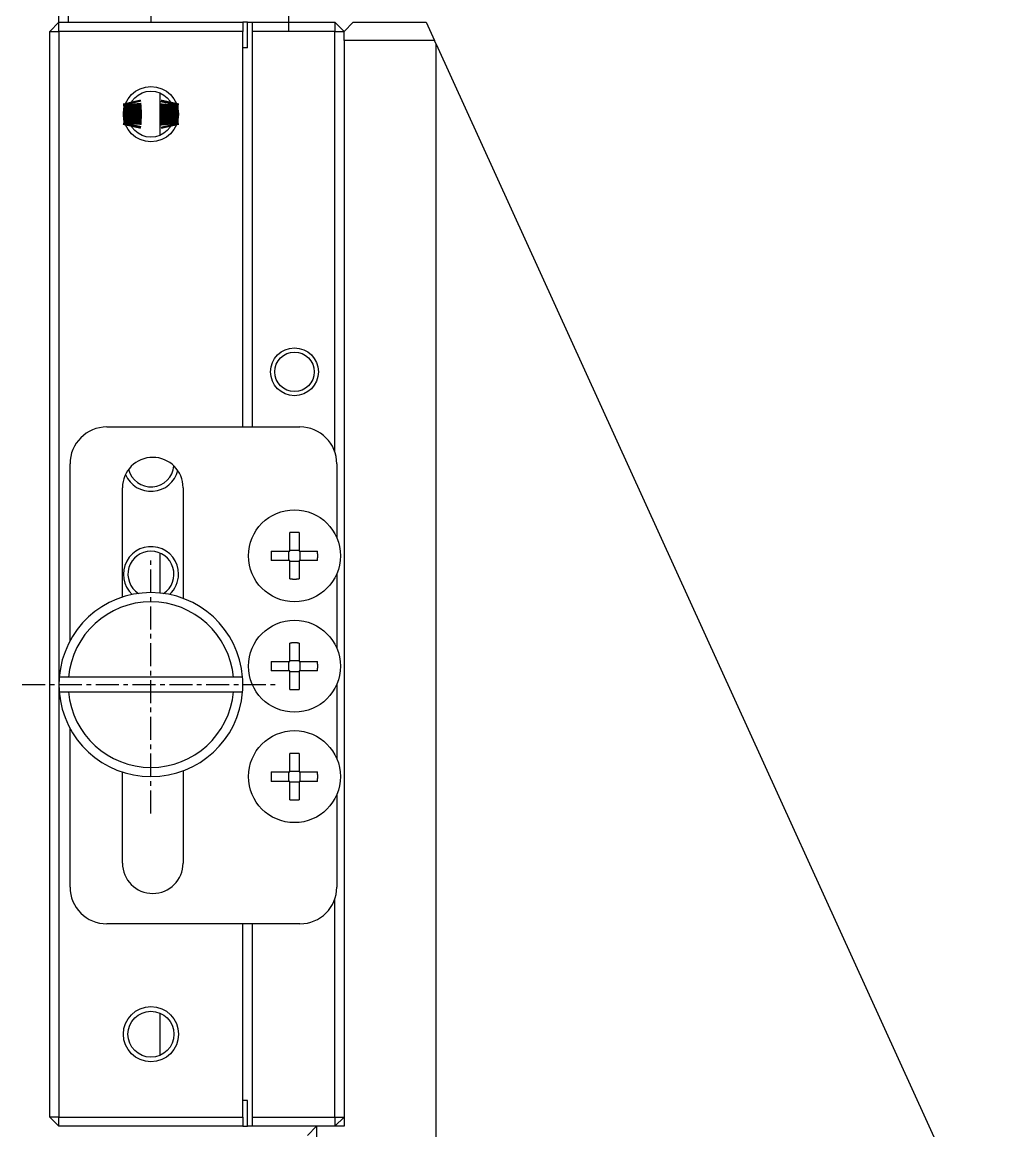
# Model space of a CAD drawing. Extents: x 68 to 383, y 36 to 377.
# Drawn here: x 238.6 to 291.1, y 98.3 to 158.5 of the extents above; entities that cross this region are included whole.
import ezdxf

# ---------------------------------------------------------------- set-up
doc = ezdxf.new("R2010")
doc.units = 0
doc.linetypes.add('CENTER', pattern=[2, 1.25, -0.25, 0.25, -0.25])
doc.layers.get('0').update_dxf_attribs({"linetype": 'CONTINUOUS'})

msp = doc.modelspace()

# ---------------------------------------------------------------- linework, layer by layer
at = {"color": 1, "linetype": 'CENTER'}
for p, q in [((253.065, 158.037), (253.065, 220.167)), ((245.565, 115.537), (245.565, 129.537)), ((238.565, 122.537), (252.565, 122.537))]:
    msp.add_line(p, q, dxfattribs=at)
at = {"color": 7, "linetype": 'CONTINUOUS'}
for p, q in [((240.565, 158.537), (240.565, 176.037)), ((241.065, 176.037), (241.065, 158.537)), ((245.565, 173.037), (245.565, 158.537)), ((240.065, 158.037), (240.565, 158.537)), ((240.565, 158.537), (250.565, 158.537)), ((240.565, 158.037), (240.565, 158.537)), ((250.815, 158.537), (250.565, 158.537)), ((250.565, 158.537), (250.565, 158.037)), ((250.815, 157.137), (250.815, 158.537)), ((250.815, 158.537), (251.065, 158.537)), ((251.065, 158.537), (255.565, 158.537)), ((251.065, 158.537), (251.065, 158.037)), ((255.565, 158.537), (256.065, 158.037)), ((255.565, 158.537), (255.565, 158.037)), ((256.565, 158.537), (256.065, 158.037)), ((256.565, 158.537), (260.518, 158.537)), ((260.518, 158.537), (260.974, 157.537)), ((240.065, 99.037), (240.065, 158.037)), ((240.065, 158.037), (240.565, 158.037)), ((250.565, 158.037), (240.565, 158.037)), ((240.565, 158.037), (240.565, 122.537)), ((250.565, 136.537), (250.565, 158.037)), ((251.065, 158.037), (251.065, 136.537)), ((255.565, 158.037), (251.065, 158.037)), ((255.565, 135.161), (255.565, 158.037)), ((255.565, 158.037), (256.065, 158.037)), ((256.065, 157.537), (256.065, 158.037)), ((256.065, 157.537), (256.065, 98.537)), ((260.974, 157.537), (256.065, 157.537)), ((261.065, 157.337), (260.974, 157.537)), ((261.065, 157.337), (291.052, 91.537)), ((261.065, 155.537), (261.065, 157.337)), ((250.815, 157.137), (250.565, 157.137)), ((261.065, 155.187), (261.065, 155.537)), ((261.065, 151.887), (261.065, 155.187)), ((246.065, 152.391), (246.065, 154.682)), ((261.065, 151.537), (261.065, 151.887)), ((261.065, 105.537), (261.065, 151.537)), ((243.165, 136.537), (253.665, 136.537)), ((241.165, 124.912), (241.165, 134.537)), ((255.665, 134.537), (255.665, 130.517)), ((244.015, 127.291), (244.015, 133.237)), ((247.315, 133.237), (247.315, 127.221)), ((253.105, 129.797), (253.105, 130.795)), ((253.625, 130.795), (253.625, 129.797)), ((246.065, 127.51), (246.065, 129.682)), ((252.107, 129.797), (253.105, 129.797)), ((253.064, 129.277), (253.064, 129.797)), ((253.105, 129.838), (253.625, 129.838)), ((253.625, 129.797), (254.624, 129.797)), ((253.666, 129.797), (253.666, 129.277)), ((253.105, 129.277), (252.107, 129.277)), ((253.105, 128.278), (253.105, 129.277)), ((253.625, 129.235), (253.105, 129.235)), ((254.624, 129.277), (253.625, 129.277)), ((253.625, 129.277), (253.625, 128.278)), ((255.665, 128.557), (255.665, 124.517)), ((253.105, 123.797), (253.105, 124.795)), ((253.625, 124.795), (253.625, 123.797)), ((252.107, 123.797), (253.105, 123.797)), ((253.064, 123.277), (253.064, 123.797)), ((253.105, 123.838), (253.625, 123.838)), ((253.625, 123.797), (254.624, 123.797)), ((253.666, 123.797), (253.666, 123.277)), ((241.083, 122.937), (240.581, 122.937)), ((250.047, 122.937), (241.083, 122.937)), ((250.549, 122.937), (250.047, 122.937)), ((253.105, 123.277), (252.107, 123.277)), ((253.105, 122.278), (253.105, 123.277)), ((253.625, 123.235), (253.105, 123.235)), ((254.624, 123.277), (253.625, 123.277)), ((253.625, 123.277), (253.625, 122.278)), ((240.565, 122.537), (240.565, 99.037)), ((255.665, 122.557), (255.665, 118.517)), ((240.581, 122.137), (241.083, 122.137)), ((241.083, 122.137), (250.047, 122.137)), ((250.047, 122.137), (250.549, 122.137)), ((241.165, 111.537), (241.165, 120.162)), ((253.105, 117.797), (253.105, 118.795)), ((253.625, 118.795), (253.625, 117.797)), ((244.015, 112.837), (244.015, 117.783)), ((247.315, 117.853), (247.315, 112.837)), ((252.107, 117.797), (253.105, 117.797)), ((253.064, 117.277), (253.064, 117.797)), ((253.105, 117.838), (253.625, 117.838)), ((253.625, 117.797), (254.624, 117.797)), ((253.666, 117.797), (253.666, 117.277)), ((253.105, 117.277), (252.107, 117.277)), ((253.105, 116.278), (253.105, 117.277)), ((253.625, 117.235), (253.105, 117.235)), ((254.624, 117.277), (253.625, 117.277)), ((253.625, 117.277), (253.625, 116.278)), ((255.665, 116.557), (255.665, 111.537)), ((255.565, 99.037), (255.565, 110.912)), ((253.665, 109.537), (243.165, 109.537)), ((250.565, 99.037), (250.565, 109.537)), ((251.065, 109.537), (251.065, 99.037)), ((261.065, 105.187), (261.065, 105.537)), ((261.065, 101.887), (261.065, 105.187)), ((246.065, 102.391), (246.065, 104.682)), ((261.065, 101.537), (261.065, 101.887)), ((261.065, 81.537), (261.065, 101.537)), ((250.815, 99.937), (250.565, 99.937)), ((250.815, 98.537), (250.815, 99.937)), ((240.565, 99.037), (240.065, 99.037)), ((240.565, 98.537), (240.065, 99.037)), ((240.565, 99.037), (250.565, 99.037)), ((240.565, 98.537), (240.565, 99.037)), ((250.565, 99.037), (250.565, 98.537)), ((251.065, 99.037), (255.565, 99.037)), ((251.065, 99.037), (251.065, 98.537)), ((255.565, 98.537), (256.065, 99.037)), ((255.565, 99.037), (256.065, 99.037)), ((255.565, 99.037), (255.565, 98.537)), ((250.565, 98.537), (240.565, 98.537)), ((250.565, 98.537), (250.815, 98.537)), ((251.065, 98.537), (250.815, 98.537)), ((254.565, 98.537), (251.065, 98.537)), ((254.065, 98.037), (254.565, 98.537)), ((254.565, 98.537), (254.565, 74.537)), ((256.065, 98.537), (254.565, 98.537))]:
    msp.add_line(p, q, dxfattribs=at)
at = {"color": 7, "linetype": 'CONTINUOUS', "const_width": 1}
for points in [[(244.521, 154.224), (244.547, 154.11, -0.045717), (244.552, 152.992), (244.521, 152.849)], [(246.609, 152.849), (246.583, 152.963, -0.045717), (246.578, 154.082), (246.609, 154.224)]]:
    msp.add_lwpolyline(points, format="xyb", dxfattribs=at)
at = {"color": 7, "linetype": 'CONTINUOUS'}
for points in [[(253.625, 130.795, 0), (253.621, 130.796, 0), (253.617, 130.796, 0), (253.613, 130.796, 0), (253.609, 130.796, 0), (253.605, 130.796, 0), (253.601, 130.796, 0), (253.597, 130.796, 0), (253.593, 130.796, 0), (253.589, 130.796, 0), (253.585, 130.796, 0), (253.58, 130.796, 0), (253.576, 130.797, 0), (253.572, 130.797, 0), (253.568, 130.797, 0), (253.564, 130.797, 0), (253.56, 130.797, 0), (253.556, 130.797, 0), (253.552, 130.797, 0), (253.548, 130.797, 0), (253.544, 130.797, 0), (253.54, 130.797, 0), (253.536, 130.797, 0), (253.532, 130.797, 0), (253.528, 130.797, 0), (253.524, 130.798, 0), (253.52, 130.798, 0), (253.515, 130.798, 0), (253.511, 130.798, 0), (253.507, 130.798, 0), (253.503, 130.798, 0), (253.499, 130.798, 0), (253.495, 130.798, 0), (253.491, 130.798, 0), (253.487, 130.798, 0), (253.483, 130.798, 0), (253.479, 130.798, 0), (253.475, 130.798, 0), (253.471, 130.798, 0), (253.467, 130.798, 0), (253.463, 130.798, 0), (253.459, 130.798, 0), (253.455, 130.798, 0), (253.45, 130.798, 0), (253.446, 130.798, 0), (253.442, 130.798, 0), (253.438, 130.799, 0), (253.434, 130.799, 0), (253.43, 130.799, 0), (253.426, 130.799, 0), (253.422, 130.799, 0), (253.418, 130.799, 0), (253.414, 130.799, 0), (253.41, 130.799, 0), (253.406, 130.799, 0), (253.402, 130.799, 0), (253.398, 130.799, 0), (253.394, 130.799, 0), (253.39, 130.799, 0), (253.385, 130.799, 0), (253.381, 130.799, 0), (253.377, 130.799, 0), (253.373, 130.799, 0), (253.369, 130.799, 0), (253.365, 130.799, 0), (253.361, 130.799, 0), (253.357, 130.799, 0), (253.353, 130.799, 0), (253.349, 130.799, 0), (253.345, 130.799, 0), (253.341, 130.799, 0), (253.337, 130.799, 0), (253.333, 130.799, 0), (253.329, 130.799, 0), (253.324, 130.799, 0), (253.32, 130.799, 0), (253.316, 130.799, 0), (253.312, 130.799, 0), (253.308, 130.799, 0), (253.304, 130.799, 0), (253.3, 130.799, 0), (253.296, 130.799, 0), (253.292, 130.799, 0), (253.288, 130.798, 0), (253.284, 130.798, 0), (253.28, 130.798, 0), (253.276, 130.798, 0), (253.272, 130.798, 0), (253.268, 130.798, 0), (253.264, 130.798, 0), (253.259, 130.798, 0), (253.255, 130.798, 0), (253.251, 130.798, 0), (253.247, 130.798, 0), (253.243, 130.798, 0), (253.239, 130.798, 0), (253.235, 130.798, 0), (253.231, 130.798, 0), (253.227, 130.798, 0), (253.223, 130.798, 0), (253.219, 130.798, 0), (253.215, 130.798, 0), (253.211, 130.798, 0), (253.207, 130.798, 0), (253.203, 130.797, 0), (253.199, 130.797, 0), (253.194, 130.797, 0), (253.19, 130.797, 0), (253.186, 130.797, 0), (253.182, 130.797, 0), (253.178, 130.797, 0), (253.174, 130.797, 0), (253.17, 130.797, 0), (253.166, 130.797, 0), (253.162, 130.797, 0), (253.158, 130.797, 0), (253.154, 130.797, 0), (253.15, 130.796, 0), (253.146, 130.796, 0), (253.142, 130.796, 0), (253.138, 130.796, 0), (253.134, 130.796, 0), (253.129, 130.796, 0), (253.125, 130.796, 0), (253.121, 130.796, 0), (253.117, 130.796, 0), (253.113, 130.796, 0), (253.109, 130.796, 0), (253.105, 130.795, 0)], [(252.107, 129.797, 0), (252.106, 129.793, 0), (252.106, 129.789, 0), (252.106, 129.785, 0), (252.106, 129.781, 0), (252.106, 129.777, 0), (252.106, 129.772, 0), (252.106, 129.768, 0), (252.106, 129.764, 0), (252.106, 129.76, 0), (252.106, 129.756, 0), (252.105, 129.752, 0), (252.105, 129.748, 0), (252.105, 129.744, 0), (252.105, 129.74, 0), (252.105, 129.736, 0), (252.105, 129.732, 0), (252.105, 129.728, 0), (252.105, 129.724, 0), (252.105, 129.72, 0), (252.105, 129.716, 0), (252.105, 129.712, 0), (252.105, 129.708, 0), (252.105, 129.703, 0), (252.104, 129.699, 0), (252.104, 129.695, 0), (252.104, 129.691, 0), (252.104, 129.687, 0), (252.104, 129.683, 0), (252.104, 129.679, 0), (252.104, 129.675, 0), (252.104, 129.671, 0), (252.104, 129.667, 0), (252.104, 129.663, 0), (252.104, 129.659, 0), (252.104, 129.655, 0), (252.104, 129.651, 0), (252.104, 129.647, 0), (252.104, 129.643, 0), (252.104, 129.638, 0), (252.104, 129.634, 0), (252.104, 129.63, 0), (252.104, 129.626, 0), (252.104, 129.622, 0), (252.104, 129.618, 0), (252.103, 129.614, 0), (252.103, 129.61, 0), (252.103, 129.606, 0), (252.103, 129.602, 0), (252.103, 129.598, 0), (252.103, 129.594, 0), (252.103, 129.59, 0), (252.103, 129.586, 0), (252.103, 129.582, 0), (252.103, 129.577, 0), (252.103, 129.573, 0), (252.103, 129.569, 0), (252.103, 129.565, 0), (252.103, 129.561, 0), (252.103, 129.557, 0), (252.103, 129.553, 0), (252.103, 129.549, 0), (252.103, 129.545, 0), (252.103, 129.541, 0), (252.103, 129.537, 0), (252.103, 129.533, 0), (252.103, 129.529, 0), (252.103, 129.525, 0), (252.103, 129.521, 0), (252.103, 129.517, 0), (252.103, 129.512, 0), (252.103, 129.508, 0), (252.103, 129.504, 0), (252.103, 129.5, 0), (252.103, 129.496, 0), (252.103, 129.492, 0), (252.103, 129.488, 0), (252.103, 129.484, 0), (252.103, 129.48, 0), (252.103, 129.476, 0), (252.103, 129.472, 0), (252.103, 129.468, 0), (252.103, 129.464, 0), (252.103, 129.46, 0), (252.104, 129.456, 0), (252.104, 129.451, 0), (252.104, 129.447, 0), (252.104, 129.443, 0), (252.104, 129.439, 0), (252.104, 129.435, 0), (252.104, 129.431, 0), (252.104, 129.427, 0), (252.104, 129.423, 0), (252.104, 129.419, 0), (252.104, 129.415, 0), (252.104, 129.411, 0), (252.104, 129.407, 0), (252.104, 129.403, 0), (252.104, 129.399, 0), (252.104, 129.395, 0), (252.104, 129.391, 0), (252.104, 129.386, 0), (252.104, 129.382, 0), (252.104, 129.378, 0), (252.104, 129.374, 0), (252.105, 129.37, 0), (252.105, 129.366, 0), (252.105, 129.362, 0), (252.105, 129.358, 0), (252.105, 129.354, 0), (252.105, 129.35, 0), (252.105, 129.346, 0), (252.105, 129.342, 0), (252.105, 129.338, 0), (252.105, 129.334, 0), (252.105, 129.33, 0), (252.105, 129.326, 0), (252.105, 129.321, 0), (252.106, 129.317, 0), (252.106, 129.313, 0), (252.106, 129.309, 0), (252.106, 129.305, 0), (252.106, 129.301, 0), (252.106, 129.297, 0), (252.106, 129.293, 0), (252.106, 129.289, 0), (252.106, 129.285, 0), (252.106, 129.281, 0), (252.107, 129.277, 0)], [(254.624, 129.277, 0), (254.624, 129.281, 0), (254.624, 129.285, 0), (254.624, 129.289, 0), (254.624, 129.293, 0), (254.624, 129.297, 0), (254.624, 129.301, 0), (254.624, 129.305, 0), (254.624, 129.309, 0), (254.625, 129.313, 0), (254.625, 129.317, 0), (254.625, 129.321, 0), (254.625, 129.326, 0), (254.625, 129.33, 0), (254.625, 129.334, 0), (254.625, 129.338, 0), (254.625, 129.342, 0), (254.625, 129.346, 0), (254.625, 129.35, 0), (254.625, 129.354, 0), (254.625, 129.358, 0), (254.626, 129.362, 0), (254.626, 129.366, 0), (254.626, 129.37, 0), (254.626, 129.374, 0), (254.626, 129.378, 0), (254.626, 129.382, 0), (254.626, 129.386, 0), (254.626, 129.391, 0), (254.626, 129.395, 0), (254.626, 129.399, 0), (254.626, 129.403, 0), (254.626, 129.407, 0), (254.626, 129.411, 0), (254.626, 129.415, 0), (254.626, 129.419, 0), (254.626, 129.423, 0), (254.626, 129.427, 0), (254.627, 129.431, 0), (254.627, 129.435, 0), (254.627, 129.439, 0), (254.627, 129.443, 0), (254.627, 129.447, 0), (254.627, 129.451, 0), (254.627, 129.456, 0), (254.627, 129.46, 0), (254.627, 129.464, 0), (254.627, 129.468, 0), (254.627, 129.472, 0), (254.627, 129.476, 0), (254.627, 129.48, 0), (254.627, 129.484, 0), (254.627, 129.488, 0), (254.627, 129.492, 0), (254.627, 129.496, 0), (254.627, 129.5, 0), (254.627, 129.504, 0), (254.627, 129.508, 0), (254.627, 129.512, 0), (254.627, 129.517, 0), (254.627, 129.521, 0), (254.627, 129.525, 0), (254.627, 129.529, 0), (254.627, 129.533, 0), (254.627, 129.537, 0), (254.627, 129.541, 0), (254.627, 129.545, 0), (254.627, 129.549, 0), (254.627, 129.553, 0), (254.627, 129.557, 0), (254.627, 129.561, 0), (254.627, 129.565, 0), (254.627, 129.569, 0), (254.627, 129.573, 0), (254.627, 129.577, 0), (254.627, 129.582, 0), (254.627, 129.586, 0), (254.627, 129.59, 0), (254.627, 129.594, 0), (254.627, 129.598, 0), (254.627, 129.602, 0), (254.627, 129.606, 0), (254.627, 129.61, 0), (254.627, 129.614, 0), (254.627, 129.618, 0), (254.627, 129.622, 0), (254.627, 129.626, 0), (254.627, 129.63, 0), (254.627, 129.634, 0), (254.627, 129.638, 0), (254.627, 129.643, 0), (254.626, 129.647, 0), (254.626, 129.651, 0), (254.626, 129.655, 0), (254.626, 129.659, 0), (254.626, 129.663, 0), (254.626, 129.667, 0), (254.626, 129.671, 0), (254.626, 129.675, 0), (254.626, 129.679, 0), (254.626, 129.683, 0), (254.626, 129.687, 0), (254.626, 129.691, 0), (254.626, 129.695, 0), (254.626, 129.699, 0), (254.626, 129.703, 0), (254.626, 129.708, 0), (254.626, 129.712, 0), (254.625, 129.716, 0), (254.625, 129.72, 0), (254.625, 129.724, 0), (254.625, 129.728, 0), (254.625, 129.732, 0), (254.625, 129.736, 0), (254.625, 129.74, 0), (254.625, 129.744, 0), (254.625, 129.748, 0), (254.625, 129.752, 0), (254.625, 129.756, 0), (254.625, 129.76, 0), (254.624, 129.764, 0), (254.624, 129.768, 0), (254.624, 129.772, 0), (254.624, 129.777, 0), (254.624, 129.781, 0), (254.624, 129.785, 0), (254.624, 129.789, 0), (254.624, 129.793, 0), (254.624, 129.797, 0)], [(253.105, 128.278, 0), (253.109, 128.278, 0), (253.113, 128.278, 0), (253.117, 128.278, 0), (253.121, 128.278, 0), (253.125, 128.278, 0), (253.129, 128.278, 0), (253.134, 128.278, 0), (253.138, 128.277, 0), (253.142, 128.277, 0), (253.146, 128.277, 0), (253.15, 128.277, 0), (253.154, 128.277, 0), (253.158, 128.277, 0), (253.162, 128.277, 0), (253.166, 128.277, 0), (253.17, 128.277, 0), (253.174, 128.277, 0), (253.178, 128.277, 0), (253.182, 128.277, 0), (253.186, 128.276, 0), (253.19, 128.276, 0), (253.194, 128.276, 0), (253.199, 128.276, 0), (253.203, 128.276, 0), (253.207, 128.276, 0), (253.211, 128.276, 0), (253.215, 128.276, 0), (253.219, 128.276, 0), (253.223, 128.276, 0), (253.227, 128.276, 0), (253.231, 128.276, 0), (253.235, 128.276, 0), (253.239, 128.276, 0), (253.243, 128.276, 0), (253.247, 128.276, 0), (253.251, 128.276, 0), (253.255, 128.276, 0), (253.259, 128.275, 0), (253.264, 128.275, 0), (253.268, 128.275, 0), (253.272, 128.275, 0), (253.276, 128.275, 0), (253.28, 128.275, 0), (253.284, 128.275, 0), (253.288, 128.275, 0), (253.292, 128.275, 0), (253.296, 128.275, 0), (253.3, 128.275, 0), (253.304, 128.275, 0), (253.308, 128.275, 0), (253.312, 128.275, 0), (253.316, 128.275, 0), (253.32, 128.275, 0), (253.324, 128.275, 0), (253.329, 128.275, 0), (253.333, 128.275, 0), (253.337, 128.275, 0), (253.341, 128.275, 0), (253.345, 128.275, 0), (253.349, 128.275, 0), (253.353, 128.275, 0), (253.357, 128.275, 0), (253.361, 128.275, 0), (253.365, 128.275, 0), (253.369, 128.275, 0), (253.373, 128.275, 0), (253.377, 128.275, 0), (253.381, 128.275, 0), (253.385, 128.275, 0), (253.39, 128.275, 0), (253.394, 128.275, 0), (253.398, 128.275, 0), (253.402, 128.275, 0), (253.406, 128.275, 0), (253.41, 128.275, 0), (253.414, 128.275, 0), (253.418, 128.275, 0), (253.422, 128.275, 0), (253.426, 128.275, 0), (253.43, 128.275, 0), (253.434, 128.275, 0), (253.438, 128.275, 0), (253.442, 128.275, 0), (253.446, 128.275, 0), (253.45, 128.275, 0), (253.455, 128.275, 0), (253.459, 128.275, 0), (253.463, 128.275, 0), (253.467, 128.275, 0), (253.471, 128.275, 0), (253.475, 128.276, 0), (253.479, 128.276, 0), (253.483, 128.276, 0), (253.487, 128.276, 0), (253.491, 128.276, 0), (253.495, 128.276, 0), (253.499, 128.276, 0), (253.503, 128.276, 0), (253.507, 128.276, 0), (253.511, 128.276, 0), (253.515, 128.276, 0), (253.52, 128.276, 0), (253.524, 128.276, 0), (253.528, 128.276, 0), (253.532, 128.276, 0), (253.536, 128.276, 0), (253.54, 128.276, 0), (253.544, 128.276, 0), (253.548, 128.277, 0), (253.552, 128.277, 0), (253.556, 128.277, 0), (253.56, 128.277, 0), (253.564, 128.277, 0), (253.568, 128.277, 0), (253.572, 128.277, 0), (253.576, 128.277, 0), (253.58, 128.277, 0), (253.585, 128.277, 0), (253.589, 128.277, 0), (253.593, 128.277, 0), (253.597, 128.278, 0), (253.601, 128.278, 0), (253.605, 128.278, 0), (253.609, 128.278, 0), (253.613, 128.278, 0), (253.617, 128.278, 0), (253.621, 128.278, 0), (253.625, 128.278, 0)], [(253.625, 124.795, 0), (253.621, 124.796, 0), (253.617, 124.796, 0), (253.613, 124.796, 0), (253.609, 124.796, 0), (253.605, 124.796, 0), (253.601, 124.796, 0), (253.597, 124.796, 0), (253.593, 124.796, 0), (253.589, 124.796, 0), (253.585, 124.796, 0), (253.58, 124.796, 0), (253.576, 124.797, 0), (253.572, 124.797, 0), (253.568, 124.797, 0), (253.564, 124.797, 0), (253.56, 124.797, 0), (253.556, 124.797, 0), (253.552, 124.797, 0), (253.548, 124.797, 0), (253.544, 124.797, 0), (253.54, 124.797, 0), (253.536, 124.797, 0), (253.532, 124.797, 0), (253.528, 124.797, 0), (253.524, 124.798, 0), (253.52, 124.798, 0), (253.515, 124.798, 0), (253.511, 124.798, 0), (253.507, 124.798, 0), (253.503, 124.798, 0), (253.499, 124.798, 0), (253.495, 124.798, 0), (253.491, 124.798, 0), (253.487, 124.798, 0), (253.483, 124.798, 0), (253.479, 124.798, 0), (253.475, 124.798, 0), (253.471, 124.798, 0), (253.467, 124.798, 0), (253.463, 124.798, 0), (253.459, 124.798, 0), (253.455, 124.798, 0), (253.45, 124.798, 0), (253.446, 124.798, 0), (253.442, 124.798, 0), (253.438, 124.799, 0), (253.434, 124.799, 0), (253.43, 124.799, 0), (253.426, 124.799, 0), (253.422, 124.799, 0), (253.418, 124.799, 0), (253.414, 124.799, 0), (253.41, 124.799, 0), (253.406, 124.799, 0), (253.402, 124.799, 0), (253.398, 124.799, 0), (253.394, 124.799, 0), (253.39, 124.799, 0), (253.385, 124.799, 0), (253.381, 124.799, 0), (253.377, 124.799, 0), (253.373, 124.799, 0), (253.369, 124.799, 0), (253.365, 124.799, 0), (253.361, 124.799, 0), (253.357, 124.799, 0), (253.353, 124.799, 0), (253.349, 124.799, 0), (253.345, 124.799, 0), (253.341, 124.799, 0), (253.337, 124.799, 0), (253.333, 124.799, 0), (253.329, 124.799, 0), (253.324, 124.799, 0), (253.32, 124.799, 0), (253.316, 124.799, 0), (253.312, 124.799, 0), (253.308, 124.799, 0), (253.304, 124.799, 0), (253.3, 124.799, 0), (253.296, 124.799, 0), (253.292, 124.799, 0), (253.288, 124.798, 0), (253.284, 124.798, 0), (253.28, 124.798, 0), (253.276, 124.798, 0), (253.272, 124.798, 0), (253.268, 124.798, 0), (253.264, 124.798, 0), (253.259, 124.798, 0), (253.255, 124.798, 0), (253.251, 124.798, 0), (253.247, 124.798, 0), (253.243, 124.798, 0), (253.239, 124.798, 0), (253.235, 124.798, 0), (253.231, 124.798, 0), (253.227, 124.798, 0), (253.223, 124.798, 0), (253.219, 124.798, 0), (253.215, 124.798, 0), (253.211, 124.798, 0), (253.207, 124.798, 0), (253.203, 124.797, 0), (253.199, 124.797, 0), (253.194, 124.797, 0), (253.19, 124.797, 0), (253.186, 124.797, 0), (253.182, 124.797, 0), (253.178, 124.797, 0), (253.174, 124.797, 0), (253.17, 124.797, 0), (253.166, 124.797, 0), (253.162, 124.797, 0), (253.158, 124.797, 0), (253.154, 124.797, 0), (253.15, 124.796, 0), (253.146, 124.796, 0), (253.142, 124.796, 0), (253.138, 124.796, 0), (253.134, 124.796, 0), (253.129, 124.796, 0), (253.125, 124.796, 0), (253.121, 124.796, 0), (253.117, 124.796, 0), (253.113, 124.796, 0), (253.109, 124.796, 0), (253.105, 124.795, 0)], [(252.107, 123.797, 0), (252.106, 123.793, 0), (252.106, 123.789, 0), (252.106, 123.785, 0), (252.106, 123.781, 0), (252.106, 123.777, 0), (252.106, 123.772, 0), (252.106, 123.768, 0), (252.106, 123.764, 0), (252.106, 123.76, 0), (252.106, 123.756, 0), (252.105, 123.752, 0), (252.105, 123.748, 0), (252.105, 123.744, 0), (252.105, 123.74, 0), (252.105, 123.736, 0), (252.105, 123.732, 0), (252.105, 123.728, 0), (252.105, 123.724, 0), (252.105, 123.72, 0), (252.105, 123.716, 0), (252.105, 123.712, 0), (252.105, 123.708, 0), (252.105, 123.703, 0), (252.104, 123.699, 0), (252.104, 123.695, 0), (252.104, 123.691, 0), (252.104, 123.687, 0), (252.104, 123.683, 0), (252.104, 123.679, 0), (252.104, 123.675, 0), (252.104, 123.671, 0), (252.104, 123.667, 0), (252.104, 123.663, 0), (252.104, 123.659, 0), (252.104, 123.655, 0), (252.104, 123.651, 0), (252.104, 123.647, 0), (252.104, 123.643, 0), (252.104, 123.638, 0), (252.104, 123.634, 0), (252.104, 123.63, 0), (252.104, 123.626, 0), (252.104, 123.622, 0), (252.104, 123.618, 0), (252.103, 123.614, 0), (252.103, 123.61, 0), (252.103, 123.606, 0), (252.103, 123.602, 0), (252.103, 123.598, 0), (252.103, 123.594, 0), (252.103, 123.59, 0), (252.103, 123.586, 0), (252.103, 123.582, 0), (252.103, 123.577, 0), (252.103, 123.573, 0), (252.103, 123.569, 0), (252.103, 123.565, 0), (252.103, 123.561, 0), (252.103, 123.557, 0), (252.103, 123.553, 0), (252.103, 123.549, 0), (252.103, 123.545, 0), (252.103, 123.541, 0), (252.103, 123.537, 0), (252.103, 123.533, 0), (252.103, 123.529, 0), (252.103, 123.525, 0), (252.103, 123.521, 0), (252.103, 123.517, 0), (252.103, 123.512, 0), (252.103, 123.508, 0), (252.103, 123.504, 0), (252.103, 123.5, 0), (252.103, 123.496, 0), (252.103, 123.492, 0), (252.103, 123.488, 0), (252.103, 123.484, 0), (252.103, 123.48, 0), (252.103, 123.476, 0), (252.103, 123.472, 0), (252.103, 123.468, 0), (252.103, 123.464, 0), (252.103, 123.46, 0), (252.104, 123.456, 0), (252.104, 123.451, 0), (252.104, 123.447, 0), (252.104, 123.443, 0), (252.104, 123.439, 0), (252.104, 123.435, 0), (252.104, 123.431, 0), (252.104, 123.427, 0), (252.104, 123.423, 0), (252.104, 123.419, 0), (252.104, 123.415, 0), (252.104, 123.411, 0), (252.104, 123.407, 0), (252.104, 123.403, 0), (252.104, 123.399, 0), (252.104, 123.395, 0), (252.104, 123.391, 0), (252.104, 123.386, 0), (252.104, 123.382, 0), (252.104, 123.378, 0), (252.104, 123.374, 0), (252.105, 123.37, 0), (252.105, 123.366, 0), (252.105, 123.362, 0), (252.105, 123.358, 0), (252.105, 123.354, 0), (252.105, 123.35, 0), (252.105, 123.346, 0), (252.105, 123.342, 0), (252.105, 123.338, 0), (252.105, 123.334, 0), (252.105, 123.33, 0), (252.105, 123.326, 0), (252.105, 123.321, 0), (252.106, 123.317, 0), (252.106, 123.313, 0), (252.106, 123.309, 0), (252.106, 123.305, 0), (252.106, 123.301, 0), (252.106, 123.297, 0), (252.106, 123.293, 0), (252.106, 123.289, 0), (252.106, 123.285, 0), (252.106, 123.281, 0), (252.107, 123.277, 0)], [(254.624, 123.277, 0), (254.624, 123.281, 0), (254.624, 123.285, 0), (254.624, 123.289, 0), (254.624, 123.293, 0), (254.624, 123.297, 0), (254.624, 123.301, 0), (254.624, 123.305, 0), (254.624, 123.309, 0), (254.625, 123.313, 0), (254.625, 123.317, 0), (254.625, 123.321, 0), (254.625, 123.326, 0), (254.625, 123.33, 0), (254.625, 123.334, 0), (254.625, 123.338, 0), (254.625, 123.342, 0), (254.625, 123.346, 0), (254.625, 123.35, 0), (254.625, 123.354, 0), (254.625, 123.358, 0), (254.626, 123.362, 0), (254.626, 123.366, 0), (254.626, 123.37, 0), (254.626, 123.374, 0), (254.626, 123.378, 0), (254.626, 123.382, 0), (254.626, 123.386, 0), (254.626, 123.391, 0), (254.626, 123.395, 0), (254.626, 123.399, 0), (254.626, 123.403, 0), (254.626, 123.407, 0), (254.626, 123.411, 0), (254.626, 123.415, 0), (254.626, 123.419, 0), (254.626, 123.423, 0), (254.626, 123.427, 0), (254.627, 123.431, 0), (254.627, 123.435, 0), (254.627, 123.439, 0), (254.627, 123.443, 0), (254.627, 123.447, 0), (254.627, 123.451, 0), (254.627, 123.456, 0), (254.627, 123.46, 0), (254.627, 123.464, 0), (254.627, 123.468, 0), (254.627, 123.472, 0), (254.627, 123.476, 0), (254.627, 123.48, 0), (254.627, 123.484, 0), (254.627, 123.488, 0), (254.627, 123.492, 0), (254.627, 123.496, 0), (254.627, 123.5, 0), (254.627, 123.504, 0), (254.627, 123.508, 0), (254.627, 123.512, 0), (254.627, 123.517, 0), (254.627, 123.521, 0), (254.627, 123.525, 0), (254.627, 123.529, 0), (254.627, 123.533, 0), (254.627, 123.537, 0), (254.627, 123.541, 0), (254.627, 123.545, 0), (254.627, 123.549, 0), (254.627, 123.553, 0), (254.627, 123.557, 0), (254.627, 123.561, 0), (254.627, 123.565, 0), (254.627, 123.569, 0), (254.627, 123.573, 0), (254.627, 123.577, 0), (254.627, 123.582, 0), (254.627, 123.586, 0), (254.627, 123.59, 0), (254.627, 123.594, 0), (254.627, 123.598, 0), (254.627, 123.602, 0), (254.627, 123.606, 0), (254.627, 123.61, 0), (254.627, 123.614, 0), (254.627, 123.618, 0), (254.627, 123.622, 0), (254.627, 123.626, 0), (254.627, 123.63, 0), (254.627, 123.634, 0), (254.627, 123.638, 0), (254.627, 123.643, 0), (254.626, 123.647, 0), (254.626, 123.651, 0), (254.626, 123.655, 0), (254.626, 123.659, 0), (254.626, 123.663, 0), (254.626, 123.667, 0), (254.626, 123.671, 0), (254.626, 123.675, 0), (254.626, 123.679, 0), (254.626, 123.683, 0), (254.626, 123.687, 0), (254.626, 123.691, 0), (254.626, 123.695, 0), (254.626, 123.699, 0), (254.626, 123.703, 0), (254.626, 123.708, 0), (254.626, 123.712, 0), (254.625, 123.716, 0), (254.625, 123.72, 0), (254.625, 123.724, 0), (254.625, 123.728, 0), (254.625, 123.732, 0), (254.625, 123.736, 0), (254.625, 123.74, 0), (254.625, 123.744, 0), (254.625, 123.748, 0), (254.625, 123.752, 0), (254.625, 123.756, 0), (254.625, 123.76, 0), (254.624, 123.764, 0), (254.624, 123.768, 0), (254.624, 123.772, 0), (254.624, 123.777, 0), (254.624, 123.781, 0), (254.624, 123.785, 0), (254.624, 123.789, 0), (254.624, 123.793, 0), (254.624, 123.797, 0)], [(253.105, 122.278, 0), (253.109, 122.278, 0), (253.113, 122.278, 0), (253.117, 122.278, 0), (253.121, 122.278, 0), (253.125, 122.278, 0), (253.129, 122.278, 0), (253.134, 122.278, 0), (253.138, 122.277, 0), (253.142, 122.277, 0), (253.146, 122.277, 0), (253.15, 122.277, 0), (253.154, 122.277, 0), (253.158, 122.277, 0), (253.162, 122.277, 0), (253.166, 122.277, 0), (253.17, 122.277, 0), (253.174, 122.277, 0), (253.178, 122.277, 0), (253.182, 122.277, 0), (253.186, 122.276, 0), (253.19, 122.276, 0), (253.194, 122.276, 0), (253.199, 122.276, 0), (253.203, 122.276, 0), (253.207, 122.276, 0), (253.211, 122.276, 0), (253.215, 122.276, 0), (253.219, 122.276, 0), (253.223, 122.276, 0), (253.227, 122.276, 0), (253.231, 122.276, 0), (253.235, 122.276, 0), (253.239, 122.276, 0), (253.243, 122.276, 0), (253.247, 122.276, 0), (253.251, 122.276, 0), (253.255, 122.276, 0), (253.259, 122.275, 0), (253.264, 122.275, 0), (253.268, 122.275, 0), (253.272, 122.275, 0), (253.276, 122.275, 0), (253.28, 122.275, 0), (253.284, 122.275, 0), (253.288, 122.275, 0), (253.292, 122.275, 0), (253.296, 122.275, 0), (253.3, 122.275, 0), (253.304, 122.275, 0), (253.308, 122.275, 0), (253.312, 122.275, 0), (253.316, 122.275, 0), (253.32, 122.275, 0), (253.324, 122.275, 0), (253.329, 122.275, 0), (253.333, 122.275, 0), (253.337, 122.275, 0), (253.341, 122.275, 0), (253.345, 122.275, 0), (253.349, 122.275, 0), (253.353, 122.275, 0), (253.357, 122.275, 0), (253.361, 122.275, 0), (253.365, 122.275, 0), (253.369, 122.275, 0), (253.373, 122.275, 0), (253.377, 122.275, 0), (253.381, 122.275, 0), (253.385, 122.275, 0), (253.39, 122.275, 0), (253.394, 122.275, 0), (253.398, 122.275, 0), (253.402, 122.275, 0), (253.406, 122.275, 0), (253.41, 122.275, 0), (253.414, 122.275, 0), (253.418, 122.275, 0), (253.422, 122.275, 0), (253.426, 122.275, 0), (253.43, 122.275, 0), (253.434, 122.275, 0), (253.438, 122.275, 0), (253.442, 122.275, 0), (253.446, 122.275, 0), (253.45, 122.275, 0), (253.455, 122.275, 0), (253.459, 122.275, 0), (253.463, 122.275, 0), (253.467, 122.275, 0), (253.471, 122.275, 0), (253.475, 122.276, 0), (253.479, 122.276, 0), (253.483, 122.276, 0), (253.487, 122.276, 0), (253.491, 122.276, 0), (253.495, 122.276, 0), (253.499, 122.276, 0), (253.503, 122.276, 0), (253.507, 122.276, 0), (253.511, 122.276, 0), (253.515, 122.276, 0), (253.52, 122.276, 0), (253.524, 122.276, 0), (253.528, 122.276, 0), (253.532, 122.276, 0), (253.536, 122.276, 0), (253.54, 122.276, 0), (253.544, 122.276, 0), (253.548, 122.277, 0), (253.552, 122.277, 0), (253.556, 122.277, 0), (253.56, 122.277, 0), (253.564, 122.277, 0), (253.568, 122.277, 0), (253.572, 122.277, 0), (253.576, 122.277, 0), (253.58, 122.277, 0), (253.585, 122.277, 0), (253.589, 122.277, 0), (253.593, 122.277, 0), (253.597, 122.278, 0), (253.601, 122.278, 0), (253.605, 122.278, 0), (253.609, 122.278, 0), (253.613, 122.278, 0), (253.617, 122.278, 0), (253.621, 122.278, 0), (253.625, 122.278, 0)], [(253.625, 118.795, 0), (253.621, 118.796, 0), (253.617, 118.796, 0), (253.613, 118.796, 0), (253.609, 118.796, 0), (253.605, 118.796, 0), (253.601, 118.796, 0), (253.597, 118.796, 0), (253.593, 118.796, 0), (253.589, 118.796, 0), (253.585, 118.796, 0), (253.58, 118.796, 0), (253.576, 118.797, 0), (253.572, 118.797, 0), (253.568, 118.797, 0), (253.564, 118.797, 0), (253.56, 118.797, 0), (253.556, 118.797, 0), (253.552, 118.797, 0), (253.548, 118.797, 0), (253.544, 118.797, 0), (253.54, 118.797, 0), (253.536, 118.797, 0), (253.532, 118.797, 0), (253.528, 118.797, 0), (253.524, 118.798, 0), (253.52, 118.798, 0), (253.515, 118.798, 0), (253.511, 118.798, 0), (253.507, 118.798, 0), (253.503, 118.798, 0), (253.499, 118.798, 0), (253.495, 118.798, 0), (253.491, 118.798, 0), (253.487, 118.798, 0), (253.483, 118.798, 0), (253.479, 118.798, 0), (253.475, 118.798, 0), (253.471, 118.798, 0), (253.467, 118.798, 0), (253.463, 118.798, 0), (253.459, 118.798, 0), (253.455, 118.798, 0), (253.45, 118.798, 0), (253.446, 118.798, 0), (253.442, 118.798, 0), (253.438, 118.799, 0), (253.434, 118.799, 0), (253.43, 118.799, 0), (253.426, 118.799, 0), (253.422, 118.799, 0), (253.418, 118.799, 0), (253.414, 118.799, 0), (253.41, 118.799, 0), (253.406, 118.799, 0), (253.402, 118.799, 0), (253.398, 118.799, 0), (253.394, 118.799, 0), (253.39, 118.799, 0), (253.385, 118.799, 0), (253.381, 118.799, 0), (253.377, 118.799, 0), (253.373, 118.799, 0), (253.369, 118.799, 0), (253.365, 118.799, 0), (253.361, 118.799, 0), (253.357, 118.799, 0), (253.353, 118.799, 0), (253.349, 118.799, 0), (253.345, 118.799, 0), (253.341, 118.799, 0), (253.337, 118.799, 0), (253.333, 118.799, 0), (253.329, 118.799, 0), (253.324, 118.799, 0), (253.32, 118.799, 0), (253.316, 118.799, 0), (253.312, 118.799, 0), (253.308, 118.799, 0), (253.304, 118.799, 0), (253.3, 118.799, 0), (253.296, 118.799, 0), (253.292, 118.799, 0), (253.288, 118.798, 0), (253.284, 118.798, 0), (253.28, 118.798, 0), (253.276, 118.798, 0), (253.272, 118.798, 0), (253.268, 118.798, 0), (253.264, 118.798, 0), (253.259, 118.798, 0), (253.255, 118.798, 0), (253.251, 118.798, 0), (253.247, 118.798, 0), (253.243, 118.798, 0), (253.239, 118.798, 0), (253.235, 118.798, 0), (253.231, 118.798, 0), (253.227, 118.798, 0), (253.223, 118.798, 0), (253.219, 118.798, 0), (253.215, 118.798, 0), (253.211, 118.798, 0), (253.207, 118.798, 0), (253.203, 118.797, 0), (253.199, 118.797, 0), (253.194, 118.797, 0), (253.19, 118.797, 0), (253.186, 118.797, 0), (253.182, 118.797, 0), (253.178, 118.797, 0), (253.174, 118.797, 0), (253.17, 118.797, 0), (253.166, 118.797, 0), (253.162, 118.797, 0), (253.158, 118.797, 0), (253.154, 118.797, 0), (253.15, 118.796, 0), (253.146, 118.796, 0), (253.142, 118.796, 0), (253.138, 118.796, 0), (253.134, 118.796, 0), (253.129, 118.796, 0), (253.125, 118.796, 0), (253.121, 118.796, 0), (253.117, 118.796, 0), (253.113, 118.796, 0), (253.109, 118.796, 0), (253.105, 118.795, 0)], [(252.107, 117.797, 0), (252.106, 117.793, 0), (252.106, 117.789, 0), (252.106, 117.785, 0), (252.106, 117.781, 0), (252.106, 117.777, 0), (252.106, 117.772, 0), (252.106, 117.768, 0), (252.106, 117.764, 0), (252.106, 117.76, 0), (252.106, 117.756, 0), (252.105, 117.752, 0), (252.105, 117.748, 0), (252.105, 117.744, 0), (252.105, 117.74, 0), (252.105, 117.736, 0), (252.105, 117.732, 0), (252.105, 117.728, 0), (252.105, 117.724, 0), (252.105, 117.72, 0), (252.105, 117.716, 0), (252.105, 117.712, 0), (252.105, 117.708, 0), (252.105, 117.703, 0), (252.104, 117.699, 0), (252.104, 117.695, 0), (252.104, 117.691, 0), (252.104, 117.687, 0), (252.104, 117.683, 0), (252.104, 117.679, 0), (252.104, 117.675, 0), (252.104, 117.671, 0), (252.104, 117.667, 0), (252.104, 117.663, 0), (252.104, 117.659, 0), (252.104, 117.655, 0), (252.104, 117.651, 0), (252.104, 117.647, 0), (252.104, 117.643, 0), (252.104, 117.638, 0), (252.104, 117.634, 0), (252.104, 117.63, 0), (252.104, 117.626, 0), (252.104, 117.622, 0), (252.104, 117.618, 0), (252.103, 117.614, 0), (252.103, 117.61, 0), (252.103, 117.606, 0), (252.103, 117.602, 0), (252.103, 117.598, 0), (252.103, 117.594, 0), (252.103, 117.59, 0), (252.103, 117.586, 0), (252.103, 117.582, 0), (252.103, 117.577, 0), (252.103, 117.573, 0), (252.103, 117.569, 0), (252.103, 117.565, 0), (252.103, 117.561, 0), (252.103, 117.557, 0), (252.103, 117.553, 0), (252.103, 117.549, 0), (252.103, 117.545, 0), (252.103, 117.541, 0), (252.103, 117.537, 0), (252.103, 117.533, 0), (252.103, 117.529, 0), (252.103, 117.525, 0), (252.103, 117.521, 0), (252.103, 117.517, 0), (252.103, 117.512, 0), (252.103, 117.508, 0), (252.103, 117.504, 0), (252.103, 117.5, 0), (252.103, 117.496, 0), (252.103, 117.492, 0), (252.103, 117.488, 0), (252.103, 117.484, 0), (252.103, 117.48, 0), (252.103, 117.476, 0), (252.103, 117.472, 0), (252.103, 117.468, 0), (252.103, 117.464, 0), (252.103, 117.46, 0), (252.104, 117.456, 0), (252.104, 117.451, 0), (252.104, 117.447, 0), (252.104, 117.443, 0), (252.104, 117.439, 0), (252.104, 117.435, 0), (252.104, 117.431, 0), (252.104, 117.427, 0), (252.104, 117.423, 0), (252.104, 117.419, 0), (252.104, 117.415, 0), (252.104, 117.411, 0), (252.104, 117.407, 0), (252.104, 117.403, 0), (252.104, 117.399, 0), (252.104, 117.395, 0), (252.104, 117.391, 0), (252.104, 117.386, 0), (252.104, 117.382, 0), (252.104, 117.378, 0), (252.104, 117.374, 0), (252.105, 117.37, 0), (252.105, 117.366, 0), (252.105, 117.362, 0), (252.105, 117.358, 0), (252.105, 117.354, 0), (252.105, 117.35, 0), (252.105, 117.346, 0), (252.105, 117.342, 0), (252.105, 117.338, 0), (252.105, 117.334, 0), (252.105, 117.33, 0), (252.105, 117.326, 0), (252.105, 117.321, 0), (252.106, 117.317, 0), (252.106, 117.313, 0), (252.106, 117.309, 0), (252.106, 117.305, 0), (252.106, 117.301, 0), (252.106, 117.297, 0), (252.106, 117.293, 0), (252.106, 117.289, 0), (252.106, 117.285, 0), (252.106, 117.281, 0), (252.107, 117.277, 0)], [(254.624, 117.277, 0), (254.624, 117.281, 0), (254.624, 117.285, 0), (254.624, 117.289, 0), (254.624, 117.293, 0), (254.624, 117.297, 0), (254.624, 117.301, 0), (254.624, 117.305, 0), (254.624, 117.309, 0), (254.625, 117.313, 0), (254.625, 117.317, 0), (254.625, 117.321, 0), (254.625, 117.326, 0), (254.625, 117.33, 0), (254.625, 117.334, 0), (254.625, 117.338, 0), (254.625, 117.342, 0), (254.625, 117.346, 0), (254.625, 117.35, 0), (254.625, 117.354, 0), (254.625, 117.358, 0), (254.626, 117.362, 0), (254.626, 117.366, 0), (254.626, 117.37, 0), (254.626, 117.374, 0), (254.626, 117.378, 0), (254.626, 117.382, 0), (254.626, 117.386, 0), (254.626, 117.391, 0), (254.626, 117.395, 0), (254.626, 117.399, 0), (254.626, 117.403, 0), (254.626, 117.407, 0), (254.626, 117.411, 0), (254.626, 117.415, 0), (254.626, 117.419, 0), (254.626, 117.423, 0), (254.626, 117.427, 0), (254.627, 117.431, 0), (254.627, 117.435, 0), (254.627, 117.439, 0), (254.627, 117.443, 0), (254.627, 117.447, 0), (254.627, 117.451, 0), (254.627, 117.456, 0), (254.627, 117.46, 0), (254.627, 117.464, 0), (254.627, 117.468, 0), (254.627, 117.472, 0), (254.627, 117.476, 0), (254.627, 117.48, 0), (254.627, 117.484, 0), (254.627, 117.488, 0), (254.627, 117.492, 0), (254.627, 117.496, 0), (254.627, 117.5, 0), (254.627, 117.504, 0), (254.627, 117.508, 0), (254.627, 117.512, 0), (254.627, 117.517, 0), (254.627, 117.521, 0), (254.627, 117.525, 0), (254.627, 117.529, 0), (254.627, 117.533, 0), (254.627, 117.537, 0), (254.627, 117.541, 0), (254.627, 117.545, 0), (254.627, 117.549, 0), (254.627, 117.553, 0), (254.627, 117.557, 0), (254.627, 117.561, 0), (254.627, 117.565, 0), (254.627, 117.569, 0), (254.627, 117.573, 0), (254.627, 117.577, 0), (254.627, 117.582, 0), (254.627, 117.586, 0), (254.627, 117.59, 0), (254.627, 117.594, 0), (254.627, 117.598, 0), (254.627, 117.602, 0), (254.627, 117.606, 0), (254.627, 117.61, 0), (254.627, 117.614, 0), (254.627, 117.618, 0), (254.627, 117.622, 0), (254.627, 117.626, 0), (254.627, 117.63, 0), (254.627, 117.634, 0), (254.627, 117.638, 0), (254.627, 117.643, 0), (254.626, 117.647, 0), (254.626, 117.651, 0), (254.626, 117.655, 0), (254.626, 117.659, 0), (254.626, 117.663, 0), (254.626, 117.667, 0), (254.626, 117.671, 0), (254.626, 117.675, 0), (254.626, 117.679, 0), (254.626, 117.683, 0), (254.626, 117.687, 0), (254.626, 117.691, 0), (254.626, 117.695, 0), (254.626, 117.699, 0), (254.626, 117.703, 0), (254.626, 117.708, 0), (254.626, 117.712, 0), (254.625, 117.716, 0), (254.625, 117.72, 0), (254.625, 117.724, 0), (254.625, 117.728, 0), (254.625, 117.732, 0), (254.625, 117.736, 0), (254.625, 117.74, 0), (254.625, 117.744, 0), (254.625, 117.748, 0), (254.625, 117.752, 0), (254.625, 117.756, 0), (254.625, 117.76, 0), (254.624, 117.764, 0), (254.624, 117.768, 0), (254.624, 117.772, 0), (254.624, 117.777, 0), (254.624, 117.781, 0), (254.624, 117.785, 0), (254.624, 117.789, 0), (254.624, 117.793, 0), (254.624, 117.797, 0)], [(253.105, 116.278, 0), (253.109, 116.278, 0), (253.113, 116.278, 0), (253.117, 116.278, 0), (253.121, 116.278, 0), (253.125, 116.278, 0), (253.129, 116.278, 0), (253.134, 116.278, 0), (253.138, 116.277, 0), (253.142, 116.277, 0), (253.146, 116.277, 0), (253.15, 116.277, 0), (253.154, 116.277, 0), (253.158, 116.277, 0), (253.162, 116.277, 0), (253.166, 116.277, 0), (253.17, 116.277, 0), (253.174, 116.277, 0), (253.178, 116.277, 0), (253.182, 116.277, 0), (253.186, 116.276, 0), (253.19, 116.276, 0), (253.194, 116.276, 0), (253.199, 116.276, 0), (253.203, 116.276, 0), (253.207, 116.276, 0), (253.211, 116.276, 0), (253.215, 116.276, 0), (253.219, 116.276, 0), (253.223, 116.276, 0), (253.227, 116.276, 0), (253.231, 116.276, 0), (253.235, 116.276, 0), (253.239, 116.276, 0), (253.243, 116.276, 0), (253.247, 116.276, 0), (253.251, 116.276, 0), (253.255, 116.276, 0), (253.259, 116.275, 0), (253.264, 116.275, 0), (253.268, 116.275, 0), (253.272, 116.275, 0), (253.276, 116.275, 0), (253.28, 116.275, 0), (253.284, 116.275, 0), (253.288, 116.275, 0), (253.292, 116.275, 0), (253.296, 116.275, 0), (253.3, 116.275, 0), (253.304, 116.275, 0), (253.308, 116.275, 0), (253.312, 116.275, 0), (253.316, 116.275, 0), (253.32, 116.275, 0), (253.324, 116.275, 0), (253.329, 116.275, 0), (253.333, 116.275, 0), (253.337, 116.275, 0), (253.341, 116.275, 0), (253.345, 116.275, 0), (253.349, 116.275, 0), (253.353, 116.275, 0), (253.357, 116.275, 0), (253.361, 116.275, 0), (253.365, 116.275, 0), (253.369, 116.275, 0), (253.373, 116.275, 0), (253.377, 116.275, 0), (253.381, 116.275, 0), (253.385, 116.275, 0), (253.39, 116.275, 0), (253.394, 116.275, 0), (253.398, 116.275, 0), (253.402, 116.275, 0), (253.406, 116.275, 0), (253.41, 116.275, 0), (253.414, 116.275, 0), (253.418, 116.275, 0), (253.422, 116.275, 0), (253.426, 116.275, 0), (253.43, 116.275, 0), (253.434, 116.275, 0), (253.438, 116.275, 0), (253.442, 116.275, 0), (253.446, 116.275, 0), (253.45, 116.275, 0), (253.455, 116.275, 0), (253.459, 116.275, 0), (253.463, 116.275, 0), (253.467, 116.275, 0), (253.471, 116.275, 0), (253.475, 116.276, 0), (253.479, 116.276, 0), (253.483, 116.276, 0), (253.487, 116.276, 0), (253.491, 116.276, 0), (253.495, 116.276, 0), (253.499, 116.276, 0), (253.503, 116.276, 0), (253.507, 116.276, 0), (253.511, 116.276, 0), (253.515, 116.276, 0), (253.52, 116.276, 0), (253.524, 116.276, 0), (253.528, 116.276, 0), (253.532, 116.276, 0), (253.536, 116.276, 0), (253.54, 116.276, 0), (253.544, 116.276, 0), (253.548, 116.277, 0), (253.552, 116.277, 0), (253.556, 116.277, 0), (253.56, 116.277, 0), (253.564, 116.277, 0), (253.568, 116.277, 0), (253.572, 116.277, 0), (253.576, 116.277, 0), (253.58, 116.277, 0), (253.585, 116.277, 0), (253.589, 116.277, 0), (253.593, 116.277, 0), (253.597, 116.278, 0), (253.601, 116.278, 0), (253.605, 116.278, 0), (253.609, 116.278, 0), (253.613, 116.278, 0), (253.617, 116.278, 0), (253.621, 116.278, 0), (253.625, 116.278, 0)]]:
    msp.add_polyline3d(points, dxfattribs=at)
at = {"color": 3, "linetype": 'CONTINUOUS'}
for centre, radius in [((245.565, 153.537), 1.5), ((253.365, 139.537), 1.3), ((245.565, 103.537), 1.5)]:
    msp.add_circle(centre, radius, dxfattribs=at)
at = {"color": 7, "linetype": 'CONTINUOUS'}
for centre, radius in [((245.565, 153.537), 1.25), ((253.365, 139.537), 1.075), ((253.365, 129.537), 2.5), ((253.365, 123.537), 2.5), ((253.365, 117.537), 2.5), ((245.565, 103.537), 1.25)]:
    msp.add_circle(centre, radius, dxfattribs=at)
for centre, radius, start, end in [((243.165, 134.537), 2, 90, 180), ((253.665, 134.537), 2, 0, 90), ((245.665, 133.237), 1.65, 0, 180), ((245.565, 134.537), 1.25, 193.93454, 354.86287), ((245.565, 128.537), 1.25, 90, 236.87706), ((245.565, 128.537), 1.25, 303.12294, 90), ((245.565, 122.537), 5, 4.58857, 175.41143), ((245.565, 122.537), 4.5, 5.09969, 174.90031), ((245.565, 122.537), 5, 175.41143, 184.58857), ((245.565, 122.537), 5, 355.41143, 4.58857), ((245.565, 122.537), 5, 184.58857, 355.41143), ((245.565, 122.537), 4.5, 185.09969, 354.90031), ((245.665, 112.837), 1.65, 180, 0), ((243.165, 111.537), 2, 180, 270), ((253.665, 111.537), 2, 270, 0)]:
    msp.add_arc(centre, radius, start, end, dxfattribs=at)
at = {"color": 3, "linetype": 'CONTINUOUS'}
for centre, start, end in [((245.565, 134.537), 202.68809, 346.10932), ((245.565, 128.537), 0, 227.40119), ((245.565, 128.537), 312.59881, 0)]:
    msp.add_arc(centre, 1.5, start, end, dxfattribs=at)

doc.saveas('drawing.dxf')
